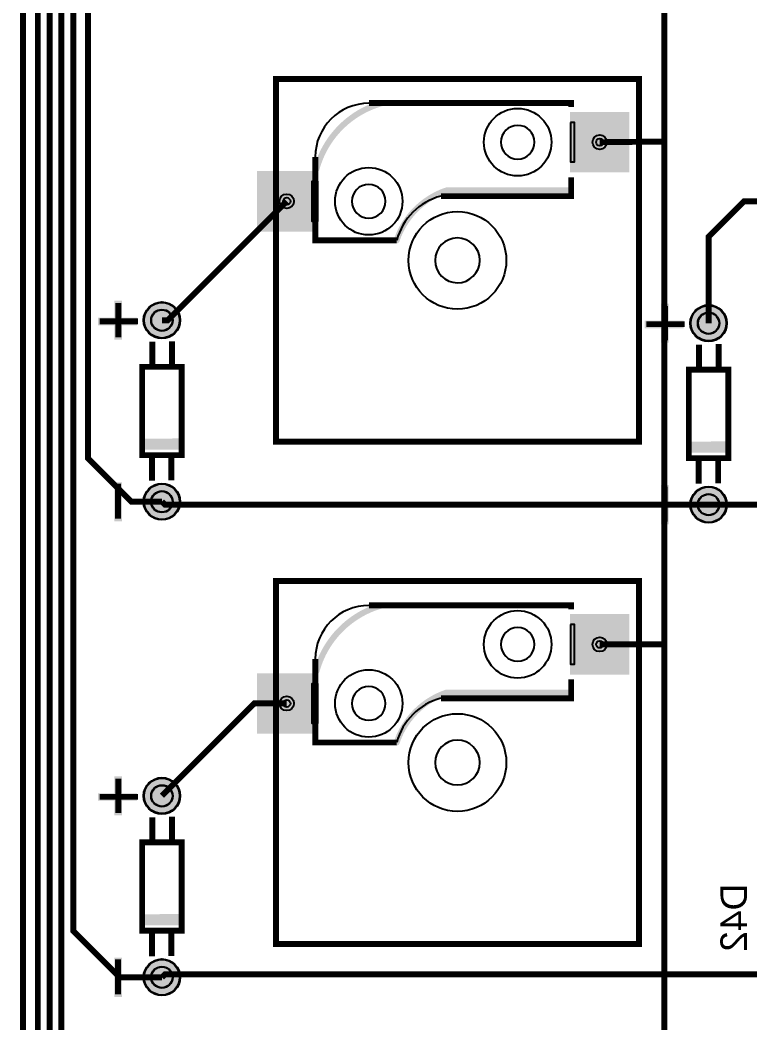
# Model space of a CAD drawing. Header units: millimetres. Extents: x -39 to 282, y -369 to -213.
# Drawn here: x -39.12 to -7.75, y -300.76 to -257.64 of the extents above; entities that cross this region are included whole.
import ezdxf

# ---------------------------------------------------------------- set-up
doc = ezdxf.new("R2010")
doc.units = ezdxf.units.MM
for name, color, linetype, true_color in [('BoardOutLine', 7, 'Continuous', 0xff00ff), ('BottomLayer', 7, 'Continuous', 0x0000ff), ('BottomPasteMaskLayer', 7, 'Continuous', 0x800000), ('BottomSilkLayer', 7, 'Continuous', 0x66cc33), ('BottomSolderMaskLayer', 7, 'Continuous', 0xaa00ff), ('Document', 7, 'Continuous', 0xffffff), ('Hole', 7, 'Continuous', 0x222222), ('Multi-Layer', 7, 'Continuous', 0xc0c0c0), ('TopLayer', 7, 'Continuous', 0xff0000), ('TopSilkLayer', 7, 'Continuous', 0xffcc00), ('TopSolderMaskLayer', 7, 'Continuous', 0x800080)]:
    doc.layers.add(name, color=color, linetype=linetype, true_color=true_color)
doc.styles.get("Standard").update_dxf_attribs({"font": 'arial.ttf'})

msp = doc.modelspace()

# ---------------------------------------------------------------- hatches: boundary and pattern name
at = {"layer": 'BottomLayer'}
for points in [[(-15.455, -261.616), (-12.955, -261.616), (-12.955, -264.166), (-15.455, -264.166)], [(-15.305, -262.041), (-15.305, -263.741), (-13.705, -263.741), (-13.705, -262.041), (-15.305, -262.041)], [(-28.905, -264.156), (-26.405, -264.156), (-26.405, -266.706), (-28.905, -266.706)], [(-28.155, -264.581), (-28.155, -266.281), (-26.555, -266.281), (-26.555, -264.581), (-28.155, -264.581)], [(-15.455, -283.206), (-12.955, -283.206), (-12.955, -285.756), (-15.455, -285.756)], [(-15.305, -283.631), (-15.305, -285.331), (-13.705, -285.331), (-13.705, -283.631), (-15.305, -283.631)], [(-28.905, -285.746), (-26.405, -285.746), (-26.405, -288.296), (-28.905, -288.296)], [(-28.155, -286.171), (-28.155, -287.871), (-26.555, -287.871), (-26.555, -286.171), (-28.155, -286.171)]]:
    msp.add_hatch(color=256, dxfattribs=at).paths.add_polyline_path(points)
at = {"layer": 'BottomPasteMaskLayer'}
for points in [[(-15.455, -261.616), (-12.955, -261.616), (-12.955, -264.166), (-15.455, -264.166)], [(-28.905, -264.156), (-26.405, -264.156), (-26.405, -266.706), (-28.905, -266.706)], [(-15.455, -283.206), (-12.955, -283.206), (-12.955, -285.756), (-15.455, -285.756)], [(-28.905, -285.746), (-26.405, -285.746), (-26.405, -288.296), (-28.905, -288.296)]]:
    msp.add_hatch(color=256, dxfattribs=at).paths.add_polyline_path(points)
at = {"layer": 'BottomSilkLayer'}
for points in [[(-26.37, -264.159), (-26.387, -264.158), (-26.403, -264.155), (-26.419, -264.15), (-26.434, -264.142), (-26.447, -264.133), (-26.46, -264.122), (-26.471, -264.11), (-26.48, -264.096), (-26.488, -264.081), (-26.493, -264.065), (-26.496, -264.049), (-26.497, -264.032), (-26.497, -264.032), (-26.496, -264.014), (-26.492, -263.997), (-26.492, -263.997), (-26.492, -263.997), (-26.492, -263.997), (-26.466, -263.907), (-26.438, -263.818), (-26.409, -263.729), (-26.377, -263.641), (-26.343, -263.554), (-26.307, -263.468), (-26.269, -263.382), (-26.23, -263.297), (-26.188, -263.213), (-26.145, -263.131), (-26.1, -263.049), (-26.053, -262.968), (-26.004, -262.888), (-25.953, -262.809), (-25.901, -262.732), (-25.847, -262.656), (-25.791, -262.581), (-25.733, -262.507), (-25.674, -262.434), (-25.614, -262.363), (-25.551, -262.294), (-25.487, -262.225), (-25.422, -262.158), (-25.355, -262.093), (-25.287, -262.029), (-25.217, -261.967), (-25.146, -261.906), (-25.073, -261.847), (-25, -261.789), (-24.925, -261.734), (-24.848, -261.68), (-24.771, -261.627), (-24.692, -261.577), (-24.613, -261.528), (-24.532, -261.481), (-24.45, -261.435), (-24.367, -261.392), (-24.283, -261.351), (-24.198, -261.311), (-24.113, -261.273), (-24.026, -261.237), (-23.939, -261.204), (-23.851, -261.172), (-23.763, -261.142), (-23.673, -261.114), (-23.583, -261.088), (-23.583, -261.088), (-23.583, -261.088), (-23.583, -261.088), (-23.566, -261.084), (-23.548, -261.083), (-23.548, -261.083), (-23.548, -261.083), (-23.532, -261.084), (-23.515, -261.088), (-23.5, -261.093), (-23.485, -261.1), (-23.471, -261.11), (-23.458, -261.12), (-23.447, -261.133), (-23.438, -261.147), (-23.431, -261.162), (-23.425, -261.177), (-23.422, -261.194), (-23.421, -261.21), (-23.421, -261.21), (-23.422, -261.227), (-23.426, -261.243), (-23.431, -261.259), (-23.438, -261.274), (-23.448, -261.288), (-23.459, -261.3), (-23.471, -261.311), (-23.485, -261.32), (-23.5, -261.328), (-23.516, -261.333), (-23.516, -261.333), (-23.516, -261.333), (-23.516, -261.333), (-23.602, -261.358), (-23.688, -261.385), (-23.773, -261.413), (-23.857, -261.444), (-23.941, -261.477), (-24.024, -261.511), (-24.106, -261.548), (-24.187, -261.586), (-24.267, -261.626), (-24.347, -261.668), (-24.425, -261.712), (-24.502, -261.758), (-24.579, -261.805), (-24.654, -261.854), (-24.728, -261.905), (-24.801, -261.958), (-24.872, -262.012), (-24.943, -262.067), (-25.012, -262.125), (-25.079, -262.184), (-25.146, -262.244), (-25.211, -262.306), (-25.274, -262.37), (-25.336, -262.435), (-25.397, -262.501), (-25.455, -262.569), (-25.513, -262.638), (-25.569, -262.708), (-25.623, -262.78), (-25.675, -262.853), (-25.726, -262.927), (-25.775, -263.002), (-25.823, -263.078), (-25.868, -263.155), (-25.912, -263.234), (-25.954, -263.313), (-25.994, -263.393), (-26.033, -263.475), (-26.069, -263.557), (-26.104, -263.639), (-26.136, -263.723), (-26.167, -263.807), (-26.196, -263.892), (-26.223, -263.978), (-26.247, -264.064), (-26.247, -264.064), (-26.247, -264.064), (-26.247, -264.064), (-26.247, -264.064), (-26.253, -264.08), (-26.26, -264.095), (-26.269, -264.109), (-26.28, -264.122), (-26.293, -264.133), (-26.306, -264.142), (-26.321, -264.149), (-26.337, -264.155), (-26.354, -264.158), (-26.37, -264.159), (-26.37, -264.159), (-26.37, -264.159), (-26.37, -264.159)], [(-15.43, -261.084), (-23, -261.084), (-23.55, -261.084), (-23.566, -261.085), (-23.583, -261.088), (-23.598, -261.093), (-23.613, -261.101), (-23.627, -261.11), (-23.64, -261.121), (-23.65, -261.133), (-23.66, -261.147), (-23.667, -261.162), (-23.672, -261.178), (-23.676, -261.194), (-23.677, -261.211), (-23.676, -261.227), (-23.672, -261.243), (-23.667, -261.259), (-23.66, -261.274), (-23.65, -261.288), (-23.64, -261.3), (-23.627, -261.311), (-23.613, -261.321), (-23.598, -261.328), (-23.583, -261.333), (-23.566, -261.336), (-23.55, -261.338), (-23, -261.338), (-15.43, -261.338), (-15.413, -261.336), (-15.397, -261.333), (-15.381, -261.328), (-15.366, -261.321), (-15.352, -261.311), (-15.34, -261.3), (-15.329, -261.288), (-15.32, -261.274), (-15.312, -261.259), (-15.307, -261.243), (-15.304, -261.227), (-15.303, -261.211), (-15.304, -261.194), (-15.307, -261.178), (-15.312, -261.162), (-15.32, -261.147), (-15.329, -261.133), (-15.34, -261.121), (-15.352, -261.11), (-15.366, -261.101), (-15.381, -261.093), (-15.397, -261.088), (-15.413, -261.085), (-15.43, -261.084), (-15.43, -261.084)], [(-22.931, -267.24), (-22.947, -267.239), (-22.963, -267.236), (-22.979, -267.23), (-22.994, -267.223), (-23.008, -267.214), (-23.02, -267.203), (-23.031, -267.19), (-23.041, -267.177), (-23.048, -267.162), (-23.053, -267.146), (-23.056, -267.13), (-23.058, -267.113), (-23.058, -267.113), (-23.058, -267.113), (-23.056, -267.091), (-23.05, -267.07), (-23.05, -267.07), (-23.05, -267.07), (-23.05, -267.07), (-23.05, -267.07), (-23.022, -266.989), (-22.991, -266.909), (-22.959, -266.829), (-22.925, -266.75), (-22.889, -266.672), (-22.851, -266.595), (-22.811, -266.519), (-22.769, -266.443), (-22.726, -266.369), (-22.68, -266.296), (-22.633, -266.224), (-22.585, -266.153), (-22.534, -266.084), (-22.482, -266.015), (-22.428, -265.948), (-22.373, -265.882), (-22.316, -265.818), (-22.257, -265.755), (-22.197, -265.693), (-22.135, -265.633), (-22.072, -265.575), (-22.008, -265.518), (-21.942, -265.462), (-21.875, -265.408), (-21.807, -265.356), (-21.737, -265.306), (-21.666, -265.257), (-21.594, -265.21), (-21.521, -265.165), (-21.447, -265.121), (-21.372, -265.079), (-21.296, -265.04), (-21.219, -265.002), (-21.14, -264.965), (-21.062, -264.931), (-20.982, -264.899), (-20.901, -264.869), (-20.82, -264.84), (-20.82, -264.84), (-20.82, -264.84), (-20.82, -264.84), (-20.8, -264.835), (-20.779, -264.833), (-20.779, -264.833), (-20.762, -264.834), (-20.746, -264.838), (-20.73, -264.843), (-20.715, -264.85), (-20.702, -264.86), (-20.689, -264.871), (-20.678, -264.883), (-20.669, -264.897), (-20.662, -264.912), (-20.656, -264.927), (-20.653, -264.944), (-20.652, -264.96), (-20.652, -264.96), (-20.653, -264.978), (-20.657, -264.995), (-20.663, -265.012), (-20.671, -265.028), (-20.682, -265.042), (-20.694, -265.055), (-20.708, -265.065), (-20.723, -265.074), (-20.739, -265.081), (-20.739, -265.081), (-20.739, -265.081), (-20.739, -265.081), (-20.739, -265.081), (-20.817, -265.108), (-20.893, -265.137), (-20.969, -265.168), (-21.045, -265.201), (-21.119, -265.235), (-21.192, -265.272), (-21.265, -265.31), (-21.336, -265.35), (-21.407, -265.392), (-21.476, -265.436), (-21.545, -265.481), (-21.612, -265.528), (-21.678, -265.577), (-21.742, -265.627), (-21.806, -265.679), (-21.868, -265.733), (-21.929, -265.788), (-21.988, -265.844), (-22.046, -265.902), (-22.103, -265.962), (-22.158, -266.022), (-22.211, -266.085), (-22.263, -266.148), (-22.313, -266.213), (-22.362, -266.279), (-22.409, -266.346), (-22.455, -266.414), (-22.498, -266.484), (-22.54, -266.554), (-22.58, -266.626), (-22.618, -266.698), (-22.655, -266.772), (-22.69, -266.846), (-22.722, -266.921), (-22.753, -266.997), (-22.782, -267.074), (-22.809, -267.151), (-22.809, -267.151), (-22.809, -267.151), (-22.809, -267.151), (-22.815, -267.166), (-22.823, -267.18), (-22.832, -267.193), (-22.843, -267.205), (-22.855, -267.215), (-22.869, -267.224), (-22.883, -267.231), (-22.899, -267.236), (-22.915, -267.239), (-22.931, -267.24), (-22.931, -267.24), (-22.931, -267.24)], [(-20.78, -265.088), (-19.74, -265.088), (-15.43, -265.088), (-15.413, -265.087), (-15.397, -265.083), (-15.381, -265.078), (-15.366, -265.071), (-15.352, -265.061), (-15.34, -265.051), (-15.329, -265.038), (-15.32, -265.024), (-15.312, -265.009), (-15.307, -264.994), (-15.304, -264.977), (-15.303, -264.961), (-15.304, -264.944), (-15.307, -264.928), (-15.312, -264.912), (-15.32, -264.897), (-15.329, -264.883), (-15.34, -264.871), (-15.352, -264.86), (-15.366, -264.851), (-15.381, -264.843), (-15.397, -264.838), (-15.413, -264.835), (-15.43, -264.834), (-19.74, -264.834), (-20.78, -264.834), (-20.796, -264.835), (-20.813, -264.838), (-20.828, -264.843), (-20.843, -264.851), (-20.857, -264.86), (-20.87, -264.871), (-20.881, -264.883), (-20.89, -264.897), (-20.897, -264.912), (-20.902, -264.928), (-20.906, -264.944), (-20.907, -264.961), (-20.906, -264.977), (-20.902, -264.994), (-20.897, -265.009), (-20.89, -265.024), (-20.881, -265.038), (-20.87, -265.051), (-20.857, -265.061), (-20.843, -265.071), (-20.828, -265.078), (-20.813, -265.083), (-20.796, -265.087), (-20.78, -265.088), (-20.78, -265.088)], [(-26.43, -267.238), (-22.93, -267.238), (-22.913, -267.237), (-22.897, -267.233), (-22.881, -267.228), (-22.866, -267.221), (-22.852, -267.211), (-22.84, -267.2), (-22.829, -267.188), (-22.82, -267.174), (-22.812, -267.159), (-22.807, -267.143), (-22.804, -267.127), (-22.803, -267.111), (-22.804, -267.094), (-22.807, -267.078), (-22.812, -267.062), (-22.82, -267.047), (-22.829, -267.033), (-22.84, -267.021), (-22.852, -267.01), (-22.866, -267.001), (-22.881, -266.993), (-22.897, -266.988), (-22.913, -266.985), (-22.93, -266.984), (-26.43, -266.984), (-26.446, -266.985), (-26.463, -266.988), (-26.478, -266.993), (-26.493, -267.001), (-26.507, -267.01), (-26.52, -267.021), (-26.53, -267.033), (-26.54, -267.047), (-26.547, -267.062), (-26.552, -267.078), (-26.556, -267.094), (-26.557, -267.111), (-26.556, -267.127), (-26.552, -267.143), (-26.547, -267.159), (-26.54, -267.174), (-26.53, -267.188), (-26.52, -267.2), (-26.507, -267.211), (-26.493, -267.221), (-26.478, -267.228), (-26.463, -267.233), (-26.446, -267.237), (-26.43, -267.238), (-26.43, -267.238)], [(-33.87, -275.638), (-33.87, -276.098), (-33.88, -276.108), (-32.2, -276.108), (-32.17, -276.078), (-32.17, -275.668), (-32.17, -275.628)], [(-10.375, -275.765), (-10.375, -276.225), (-10.385, -276.235), (-8.705, -276.235), (-8.675, -276.205), (-8.675, -275.795), (-8.675, -275.755)], [(-26.37, -285.749), (-26.387, -285.748), (-26.403, -285.745), (-26.419, -285.74), (-26.434, -285.732), (-26.447, -285.723), (-26.46, -285.712), (-26.471, -285.7), (-26.48, -285.686), (-26.488, -285.671), (-26.493, -285.655), (-26.496, -285.639), (-26.497, -285.622), (-26.497, -285.622), (-26.496, -285.604), (-26.492, -285.587), (-26.492, -285.587), (-26.492, -285.587), (-26.492, -285.587), (-26.466, -285.497), (-26.438, -285.408), (-26.409, -285.319), (-26.377, -285.231), (-26.343, -285.144), (-26.307, -285.058), (-26.269, -284.972), (-26.23, -284.887), (-26.188, -284.803), (-26.145, -284.721), (-26.1, -284.639), (-26.053, -284.558), (-26.004, -284.478), (-25.953, -284.4), (-25.901, -284.322), (-25.847, -284.246), (-25.791, -284.171), (-25.733, -284.097), (-25.674, -284.024), (-25.614, -283.953), (-25.551, -283.884), (-25.487, -283.815), (-25.422, -283.748), (-25.355, -283.683), (-25.287, -283.619), (-25.217, -283.557), (-25.146, -283.496), (-25.073, -283.437), (-25, -283.379), (-24.925, -283.324), (-24.848, -283.27), (-24.771, -283.217), (-24.692, -283.167), (-24.613, -283.118), (-24.532, -283.071), (-24.45, -283.025), (-24.367, -282.982), (-24.283, -282.941), (-24.198, -282.901), (-24.113, -282.863), (-24.026, -282.827), (-23.939, -282.794), (-23.851, -282.762), (-23.763, -282.732), (-23.673, -282.704), (-23.583, -282.678), (-23.583, -282.678), (-23.583, -282.678), (-23.583, -282.678), (-23.566, -282.675), (-23.548, -282.673), (-23.548, -282.673), (-23.548, -282.673), (-23.532, -282.674), (-23.515, -282.678), (-23.5, -282.683), (-23.485, -282.69), (-23.471, -282.7), (-23.458, -282.711), (-23.447, -282.723), (-23.438, -282.737), (-23.431, -282.752), (-23.425, -282.767), (-23.422, -282.784), (-23.421, -282.8), (-23.421, -282.8), (-23.422, -282.817), (-23.426, -282.833), (-23.431, -282.849), (-23.438, -282.864), (-23.448, -282.878), (-23.459, -282.89), (-23.471, -282.901), (-23.485, -282.91), (-23.5, -282.918), (-23.516, -282.923), (-23.516, -282.923), (-23.516, -282.923), (-23.516, -282.923), (-23.602, -282.948), (-23.688, -282.975), (-23.773, -283.003), (-23.857, -283.034), (-23.941, -283.067), (-24.024, -283.101), (-24.106, -283.138), (-24.187, -283.176), (-24.267, -283.216), (-24.347, -283.258), (-24.425, -283.302), (-24.502, -283.348), (-24.579, -283.395), (-24.654, -283.444), (-24.728, -283.495), (-24.801, -283.548), (-24.872, -283.602), (-24.943, -283.658), (-25.012, -283.715), (-25.079, -283.774), (-25.146, -283.834), (-25.211, -283.896), (-25.274, -283.96), (-25.336, -284.025), (-25.397, -284.091), (-25.455, -284.159), (-25.513, -284.228), (-25.569, -284.298), (-25.623, -284.37), (-25.675, -284.443), (-25.726, -284.517), (-25.775, -284.592), (-25.823, -284.668), (-25.868, -284.745), (-25.912, -284.824), (-25.954, -284.903), (-25.994, -284.983), (-26.033, -285.065), (-26.069, -285.147), (-26.104, -285.229), (-26.136, -285.313), (-26.167, -285.397), (-26.196, -285.483), (-26.223, -285.568), (-26.247, -285.654), (-26.247, -285.654), (-26.247, -285.654), (-26.247, -285.654), (-26.247, -285.654), (-26.253, -285.67), (-26.26, -285.685), (-26.269, -285.699), (-26.28, -285.712), (-26.293, -285.723), (-26.306, -285.732), (-26.321, -285.74), (-26.337, -285.745), (-26.354, -285.748), (-26.37, -285.749), (-26.37, -285.749), (-26.37, -285.749), (-26.37, -285.749)], [(-15.43, -282.674), (-23, -282.674), (-23.55, -282.674), (-23.566, -282.675), (-23.583, -282.678), (-23.598, -282.683), (-23.613, -282.691), (-23.627, -282.7), (-23.64, -282.711), (-23.65, -282.723), (-23.66, -282.737), (-23.667, -282.752), (-23.672, -282.768), (-23.676, -282.784), (-23.677, -282.801), (-23.676, -282.817), (-23.672, -282.833), (-23.667, -282.849), (-23.66, -282.864), (-23.65, -282.878), (-23.64, -282.89), (-23.627, -282.901), (-23.613, -282.911), (-23.598, -282.918), (-23.583, -282.923), (-23.566, -282.927), (-23.55, -282.928), (-23, -282.928), (-15.43, -282.928), (-15.413, -282.927), (-15.397, -282.923), (-15.381, -282.918), (-15.366, -282.911), (-15.352, -282.901), (-15.34, -282.89), (-15.329, -282.878), (-15.32, -282.864), (-15.312, -282.849), (-15.307, -282.833), (-15.304, -282.817), (-15.303, -282.801), (-15.304, -282.784), (-15.307, -282.768), (-15.312, -282.752), (-15.32, -282.737), (-15.329, -282.723), (-15.34, -282.711), (-15.352, -282.7), (-15.366, -282.691), (-15.381, -282.683), (-15.397, -282.678), (-15.413, -282.675), (-15.43, -282.674), (-15.43, -282.674)], [(-22.931, -288.83), (-22.947, -288.829), (-22.963, -288.826), (-22.979, -288.821), (-22.994, -288.813), (-23.008, -288.804), (-23.02, -288.793), (-23.031, -288.781), (-23.041, -288.767), (-23.048, -288.752), (-23.053, -288.736), (-23.056, -288.72), (-23.058, -288.703), (-23.058, -288.703), (-23.058, -288.703), (-23.056, -288.681), (-23.05, -288.66), (-23.05, -288.66), (-23.05, -288.66), (-23.05, -288.66), (-23.05, -288.66), (-23.022, -288.579), (-22.991, -288.499), (-22.959, -288.419), (-22.925, -288.34), (-22.889, -288.262), (-22.851, -288.185), (-22.811, -288.109), (-22.769, -288.033), (-22.726, -287.959), (-22.68, -287.886), (-22.633, -287.814), (-22.585, -287.743), (-22.534, -287.674), (-22.482, -287.605), (-22.428, -287.538), (-22.373, -287.472), (-22.316, -287.408), (-22.257, -287.345), (-22.197, -287.283), (-22.135, -287.223), (-22.072, -287.165), (-22.008, -287.108), (-21.942, -287.052), (-21.875, -286.999), (-21.807, -286.946), (-21.737, -286.896), (-21.666, -286.847), (-21.594, -286.8), (-21.521, -286.755), (-21.447, -286.711), (-21.372, -286.669), (-21.296, -286.63), (-21.219, -286.592), (-21.14, -286.555), (-21.062, -286.521), (-20.982, -286.489), (-20.901, -286.459), (-20.82, -286.43), (-20.82, -286.43), (-20.82, -286.43), (-20.82, -286.43), (-20.8, -286.425), (-20.779, -286.423), (-20.779, -286.423), (-20.762, -286.424), (-20.746, -286.428), (-20.73, -286.433), (-20.715, -286.44), (-20.702, -286.45), (-20.689, -286.461), (-20.678, -286.473), (-20.669, -286.487), (-20.662, -286.502), (-20.656, -286.518), (-20.653, -286.534), (-20.652, -286.55), (-20.652, -286.55), (-20.653, -286.568), (-20.657, -286.585), (-20.663, -286.602), (-20.671, -286.618), (-20.682, -286.632), (-20.694, -286.645), (-20.708, -286.656), (-20.723, -286.664), (-20.739, -286.671), (-20.739, -286.671), (-20.739, -286.671), (-20.739, -286.671), (-20.739, -286.671), (-20.817, -286.698), (-20.893, -286.727), (-20.969, -286.758), (-21.045, -286.791), (-21.119, -286.825), (-21.192, -286.862), (-21.265, -286.9), (-21.336, -286.94), (-21.407, -286.982), (-21.476, -287.026), (-21.545, -287.071), (-21.612, -287.118), (-21.678, -287.167), (-21.742, -287.217), (-21.806, -287.269), (-21.868, -287.323), (-21.929, -287.378), (-21.988, -287.434), (-22.046, -287.492), (-22.103, -287.552), (-22.158, -287.612), (-22.211, -287.675), (-22.263, -287.738), (-22.313, -287.803), (-22.362, -287.869), (-22.409, -287.936), (-22.455, -288.004), (-22.498, -288.074), (-22.54, -288.144), (-22.58, -288.216), (-22.618, -288.288), (-22.655, -288.362), (-22.69, -288.436), (-22.722, -288.511), (-22.753, -288.587), (-22.782, -288.664), (-22.809, -288.741), (-22.809, -288.741), (-22.809, -288.741), (-22.809, -288.741), (-22.815, -288.756), (-22.823, -288.77), (-22.832, -288.783), (-22.843, -288.795), (-22.855, -288.806), (-22.869, -288.814), (-22.883, -288.821), (-22.899, -288.826), (-22.915, -288.829), (-22.931, -288.83), (-22.931, -288.83), (-22.931, -288.83)], [(-20.78, -286.678), (-19.74, -286.678), (-15.43, -286.678), (-15.413, -286.677), (-15.397, -286.673), (-15.381, -286.668), (-15.366, -286.661), (-15.352, -286.652), (-15.34, -286.641), (-15.329, -286.628), (-15.32, -286.614), (-15.312, -286.599), (-15.307, -286.584), (-15.304, -286.567), (-15.303, -286.551), (-15.304, -286.534), (-15.307, -286.518), (-15.312, -286.502), (-15.32, -286.487), (-15.329, -286.473), (-15.34, -286.461), (-15.352, -286.45), (-15.366, -286.441), (-15.381, -286.433), (-15.397, -286.428), (-15.413, -286.425), (-15.43, -286.424), (-19.74, -286.424), (-20.78, -286.424), (-20.796, -286.425), (-20.813, -286.428), (-20.828, -286.433), (-20.843, -286.441), (-20.857, -286.45), (-20.87, -286.461), (-20.881, -286.473), (-20.89, -286.487), (-20.897, -286.502), (-20.902, -286.518), (-20.906, -286.534), (-20.907, -286.551), (-20.906, -286.567), (-20.902, -286.584), (-20.897, -286.599), (-20.89, -286.614), (-20.881, -286.628), (-20.87, -286.641), (-20.857, -286.652), (-20.843, -286.661), (-20.828, -286.668), (-20.813, -286.673), (-20.796, -286.677), (-20.78, -286.678), (-20.78, -286.678)], [(-26.43, -288.828), (-22.93, -288.828), (-22.913, -288.827), (-22.897, -288.823), (-22.881, -288.818), (-22.866, -288.811), (-22.852, -288.801), (-22.84, -288.79), (-22.829, -288.778), (-22.82, -288.764), (-22.812, -288.749), (-22.807, -288.734), (-22.804, -288.717), (-22.803, -288.701), (-22.804, -288.684), (-22.807, -288.668), (-22.812, -288.652), (-22.82, -288.637), (-22.829, -288.623), (-22.84, -288.611), (-22.852, -288.6), (-22.866, -288.591), (-22.881, -288.583), (-22.897, -288.578), (-22.913, -288.575), (-22.93, -288.574), (-26.43, -288.574), (-26.446, -288.575), (-26.463, -288.578), (-26.478, -288.583), (-26.493, -288.591), (-26.507, -288.6), (-26.52, -288.611), (-26.53, -288.623), (-26.54, -288.637), (-26.547, -288.652), (-26.552, -288.668), (-26.556, -288.684), (-26.557, -288.701), (-26.556, -288.717), (-26.552, -288.734), (-26.547, -288.749), (-26.54, -288.764), (-26.53, -288.778), (-26.52, -288.79), (-26.507, -288.801), (-26.493, -288.811), (-26.478, -288.818), (-26.463, -288.823), (-26.446, -288.827), (-26.43, -288.828), (-26.43, -288.828)], [(-33.87, -296.085), (-33.87, -296.545), (-33.88, -296.555), (-32.2, -296.555), (-32.17, -296.525), (-32.17, -296.115), (-32.17, -296.075)]]:
    msp.add_hatch(color=256, dxfattribs=at).paths.add_polyline_path(points)
at = {"layer": 'BottomSolderMaskLayer'}
for points in [[(-15.481, -261.59), (-12.93, -261.59), (-12.93, -264.191), (-15.481, -264.191)], [(-28.93, -264.13), (-26.38, -264.13), (-26.38, -266.731), (-28.93, -266.731)], [(-33.807, -270.548, 1), (-32.233, -270.548, 1)], [(-10.312, -270.675, 1), (-8.738, -270.675, 1)], [(-33.807, -278.347, 1), (-32.233, -278.347, 1)], [(-10.312, -278.474, 1), (-8.738, -278.474, 1)], [(-15.481, -283.18), (-12.93, -283.18), (-12.93, -285.781), (-15.481, -285.781)], [(-28.93, -285.72), (-26.38, -285.72), (-26.38, -288.321), (-28.93, -288.321)], [(-33.807, -290.995, 1), (-32.233, -290.995, 1)], [(-33.807, -298.795, 1), (-32.233, -298.795, 1)]]:
    msp.add_hatch(color=256, dxfattribs=at).paths.add_polyline_path(points)
at = {"layer": 'Document'}
for points in [[(-34.74, -269.708), (-35.06, -269.708), (-35.06, -271.388), (-34.74, -271.388)], [(-11.245, -269.835), (-11.565, -269.835), (-11.565, -271.515), (-11.245, -271.515)], [(-34.093, -270.76), (-34.093, -270.44), (-35.773, -270.44), (-35.773, -270.76)], [(-10.598, -270.887), (-10.598, -270.567), (-12.278, -270.567), (-12.278, -270.887)], [(-34.74, -277.508), (-35.06, -277.508), (-35.06, -279.188), (-34.74, -279.188)], [(-11.245, -277.635), (-11.565, -277.635), (-11.565, -279.315), (-11.245, -279.315)], [(-34.74, -290.155), (-35.06, -290.155), (-35.06, -291.835), (-34.74, -291.835)], [(-34.093, -291.207), (-34.093, -290.887), (-35.773, -290.887), (-35.773, -291.207)], [(-34.74, -297.955), (-35.06, -297.955), (-35.06, -299.635), (-34.74, -299.635)]]:
    msp.add_hatch(color=256, dxfattribs=at).paths.add_polyline_path(points)
at = {"layer": 'Multi-Layer'}
for points in [[(-33.782, -270.548, 1), (-32.258, -270.548, 1)], [(-10.287, -270.675, 1), (-8.763, -270.675, 1)], [(-33.782, -278.347, 1), (-32.258, -278.347, 1)], [(-10.287, -278.474, 1), (-8.763, -278.474, 1)], [(-33.782, -290.995, 1), (-32.258, -290.995, 1)], [(-33.782, -298.795, 1), (-32.258, -298.795, 1)]]:
    msp.add_hatch(color=256, dxfattribs=at).paths.add_polyline_path(points)
at = {"layer": 'TopSolderMaskLayer'}
for points in [[(-33.807, -270.548, 1), (-32.233, -270.548, 1)], [(-10.312, -270.675, 1), (-8.738, -270.675, 1)], [(-33.807, -278.347, 1), (-32.233, -278.347, 1)], [(-10.312, -278.474, 1), (-8.738, -278.474, 1)], [(-33.807, -290.995, 1), (-32.233, -290.995, 1)], [(-33.807, -298.795, 1), (-32.233, -298.795, 1)]]:
    msp.add_hatch(color=256, dxfattribs=at).paths.add_polyline_path(points)

# ---------------------------------------------------------------- linework, layer by layer
at = {"layer": 'BoardOutLine', "const_width": 0.254}
msp.add_lwpolyline([(-38.989, -368.428), (-38.989, -213.36)], dxfattribs=at)
at = {"layer": 'BottomLayer', "const_width": 0.254}
for points in [[(-32.893, -364.834), (-35.217, -364.834), (-38.354, -361.697), (-38.354, -236.982), (-35.687, -234.315), (-12.827, -234.315), (-11.43, -232.918), (-11.43, -230.378), (1.524, -217.424), (29.845, -217.424)], [(-32.893, -344.388), (-36.359, -344.388), (-37.846, -342.901), (-37.846, -237.49), (-35.179, -234.823), (40.386, -234.823), (40.64, -234.569), (40.64, -227.965), (40.132, -227.457), (39.116, -227.457), (38.481, -226.822), (38.481, -225.171), (38.775, -224.877), (40.061, -224.877)], [(-32.893, -321.528), (-35.851, -321.528), (-37.338, -320.041), (-37.338, -237.998), (-34.671, -235.331), (40.894, -235.331), (41.021, -235.077), (41.061, -234.99), (41.061, -225.877)], [(-33.02, -298.793), (-34.836, -298.793), (-36.83, -296.8), (-36.83, -238.379), (-34.417, -235.966), (41.275, -235.966), (41.529, -235.585), (41.562, -235.497), (41.562, -225.878)], [(-33.02, -278.347), (-34.327, -278.347), (-36.195, -276.48), (-36.195, -238.379), (-34.29, -236.474), (41.529, -236.474), (42.061, -235.943), (42.061, -225.877)], [(-8.001, -278.474), (-32.893, -278.474), (-33.02, -278.347)], [(12.446, -278.474), (-8.001, -278.474), (-8.001, -278.474)], [(-4.826, -298.668), (-32.893, -298.668), (-33.02, -298.795)]]:
    msp.add_lwpolyline(points, dxfattribs=at)
at = {"layer": 'BottomLayer'}
for centre in [(-28.155, -267.11), (-28.155, -288.7)]:
    msp.add_arc(centre, 0.03, 359.9073, 349.7038, dxfattribs=at)
at = {"layer": 'BottomSilkLayer', "const_width": 0.254}
for points in [[(-15.43, -261.385), (-15.43, -261.211), (-24.116, -261.211)], [(-26.43, -263.524), (-26.43, -266.937), (-26.43, -267.111), (-22.93, -267.111)], [(-15.43, -264.961), (-15.43, -264.397)], [(-21.03, -265.211), (-20.78, -265.211), (-19.74, -265.211), (-15.43, -265.211), (-15.43, -264.961)], [(-34.89, -269.808), (-34.89, -271.278)], [(-11.395, -269.935), (-11.395, -271.405)], [(-35.69, -270.588), (-34.05, -270.588)], [(-12.195, -270.715), (-10.555, -270.715)], [(-33.43, -272.487), (-33.43, -271.467)], [(-32.59, -272.447), (-32.59, -271.447)], [(-9.935, -272.614), (-9.935, -271.594)], [(-9.095, -272.574), (-9.095, -271.574)], [(-33.45, -276.448), (-33.45, -277.448)], [(-32.61, -276.408), (-32.61, -277.428)], [(-9.955, -276.575), (-9.955, -277.575)], [(-9.115, -276.535), (-9.115, -277.555)], [(-34.91, -277.578), (-34.91, -279.078)], [(-11.415, -277.705), (-11.415, -279.205)], [(-15.43, -282.975), (-15.43, -282.801), (-24.116, -282.801)], [(-26.43, -285.114), (-26.43, -288.527), (-26.43, -288.701), (-22.93, -288.701)], [(-15.43, -286.551), (-15.43, -285.987)], [(-21.03, -286.801), (-20.78, -286.801), (-19.74, -286.801), (-15.43, -286.801), (-15.43, -286.551)], [(-34.89, -290.255), (-34.89, -291.725)], [(-35.69, -291.035), (-34.05, -291.035)], [(-33.43, -292.934), (-33.43, -291.914)], [(-32.59, -292.894), (-32.59, -291.894)], [(-33.45, -296.895), (-33.45, -297.895)], [(-32.61, -296.855), (-32.61, -297.875)], [(-34.91, -298.025), (-34.91, -299.525)]]:
    msp.add_lwpolyline(points, dxfattribs=at)
at = {"layer": 'BottomSilkLayer'}
for points in [[(-15.465, -262.041), (-15.465, -263.741), (-15.295, -263.741), (-15.295, -262.041), (-15.465, -262.041)], [(-26.58, -266.281), (-26.32, -266.281), (-26.32, -264.581), (-26.58, -264.581), (-26.58, -266.281), (-26.58, -266.281)], [(-15.465, -283.631), (-15.465, -285.331), (-15.295, -285.331), (-15.295, -283.631), (-15.465, -283.631)], [(-26.58, -287.871), (-26.32, -287.871), (-26.32, -286.171), (-26.58, -286.171), (-26.58, -287.871), (-26.58, -287.871)]]:
    msp.add_lwpolyline(points, close=True, dxfattribs=at)
at = {"layer": 'BottomSilkLayer', "const_width": 0.254}
for points in [[(-33.87, -272.548), (-33.87, -276.348), (-32.17, -276.348), (-32.17, -272.548), (-33.87, -272.548)], [(-10.375, -272.675), (-10.375, -276.475), (-8.675, -276.475), (-8.675, -272.675), (-10.375, -272.675)], [(-33.87, -292.995), (-33.87, -296.795), (-32.17, -296.795), (-32.17, -292.995), (-33.87, -292.995)]]:
    msp.add_lwpolyline(points, close=True, dxfattribs=at)
at = {"layer": 'BottomSilkLayer'}
for centre, radius, start, end in [((-24.126, -263.524), 2.304, 90, 179.9994), ((-15.44, -261.211), 0.01, 270.1452, 0.1456), ((-20.36, -267.78), 2.655, 104.6017, 165.3998), ((-24.126, -285.114), 2.304, 90, 179.9994), ((-15.44, -282.801), 0.01, 270.1452, 0.1456), ((-20.36, -289.37), 2.655, 104.6017, 165.3998)]:
    msp.add_arc(centre, radius, start, end, dxfattribs=at)
at = {"layer": 'BottomSolderMaskLayer'}
for centre, radius in [((-33.02, -270.548), 0.787), ((-9.525, -270.675), 0.787), ((-33.02, -270.548), 0.465), ((-9.525, -270.675), 0.465), ((-33.02, -278.347), 0.787), ((-33.02, -278.348), 0.465), ((-9.525, -278.474), 0.787), ((-9.525, -278.475), 0.465), ((-33.02, -290.995), 0.787), ((-33.02, -290.995), 0.465), ((-33.02, -298.795), 0.787), ((-33.02, -298.795), 0.465)]:
    msp.add_circle(centre, radius, dxfattribs=at)
at = {"layer": 'Document'}
for centre, radius, start, end in [((-17.73, -262.892), 0.725, 0.1496, 359.8504), ((-24.13, -265.432), 0.725, 0.1496, 359.8504), ((-20.32, -267.973), 0.963, 0.1504, 359.8496), ((-17.73, -284.482), 0.725, 0.1496, 359.8504), ((-24.13, -287.022), 0.725, 0.1496, 359.8504), ((-20.32, -289.563), 0.963, 0.1504, 359.8496)]:
    msp.add_arc(centre, radius, start, end, dxfattribs=at)
at = {"layer": 'Hole'}
for centre in [(-14.205, -262.891), (-27.655, -265.431), (-14.205, -284.481), (-27.655, -287.021)]:
    msp.add_circle(centre, 0.155, dxfattribs=at)
at = {"layer": 'Multi-Layer'}
for centre, radius in [((-17.73, -262.891), 1.45), ((-14.205, -262.891), 0.31), ((-24.13, -265.431), 1.45), ((-27.655, -265.431), 0.31), ((-20.32, -267.971), 2.1), ((-33.02, -270.548), 0.762), ((-33.02, -270.548), 0.45), ((-9.525, -270.675), 0.762), ((-9.525, -270.675), 0.45), ((-33.02, -278.347), 0.762), ((-33.02, -278.348), 0.45), ((-9.525, -278.474), 0.762), ((-9.525, -278.475), 0.45), ((-17.73, -284.481), 1.45), ((-14.205, -284.481), 0.31), ((-24.13, -287.021), 1.45), ((-27.655, -287.021), 0.31), ((-20.32, -289.561), 2.1), ((-33.02, -290.995), 0.762), ((-33.02, -290.995), 0.45), ((-33.02, -298.795), 0.762), ((-33.02, -298.795), 0.45)]:
    msp.add_circle(centre, radius, dxfattribs=at)
at = {"layer": 'TopLayer', "const_width": 0.254}
for points in [[(-14.205, -349.251), (-13.57, -349.886), (-11.938, -349.886), (-11.43, -349.378), (-11.43, -230.251), (-10.16, -230.251)], [(-14.206, -262.891), (-11.43, -262.865)], [(-27.655, -265.431), (-32.772, -270.548), (-33.02, -270.548)], [(-6.065, -265.431), (-8.001, -265.431), (-9.525, -266.955), (-9.525, -270.675)], [(-14.205, -284.481), (-11.43, -284.481)], [(-27.655, -287.021), (-29.046, -287.021), (-33.02, -290.995)]]:
    msp.add_lwpolyline(points, dxfattribs=at)
at = {"layer": 'TopSilkLayer', "const_width": 0.254}
for points in [[(-28.12, -275.771), (-28.12, -260.171), (-12.52, -260.171), (-12.52, -275.771), (-28.12, -275.771)], [(-28.12, -297.361), (-28.12, -281.761), (-12.52, -281.761), (-12.52, -297.361), (-28.12, -297.361)]]:
    msp.add_lwpolyline(points, close=True, dxfattribs=at)
at = {"layer": 'TopSolderMaskLayer'}
for centre, radius in [((-33.02, -270.548), 0.787), ((-9.525, -270.675), 0.787), ((-33.02, -270.548), 0.465), ((-9.525, -270.675), 0.465), ((-33.02, -278.347), 0.787), ((-33.02, -278.348), 0.465), ((-9.525, -278.474), 0.787), ((-9.525, -278.475), 0.465), ((-33.02, -290.995), 0.787), ((-33.02, -290.995), 0.465), ((-33.02, -298.795), 0.787), ((-33.02, -298.795), 0.465)]:
    msp.add_circle(centre, radius, dxfattribs=at)

# ---------------------------------------------------------------- texts
at = {"layer": 'BottomSilkLayer', "text_generation_flag": 2}
msp.add_text('D42', height=1.143, rotation=90, dxfattribs=at).set_placement((-7.874, -294.768))

doc.saveas('drawing.dxf')
